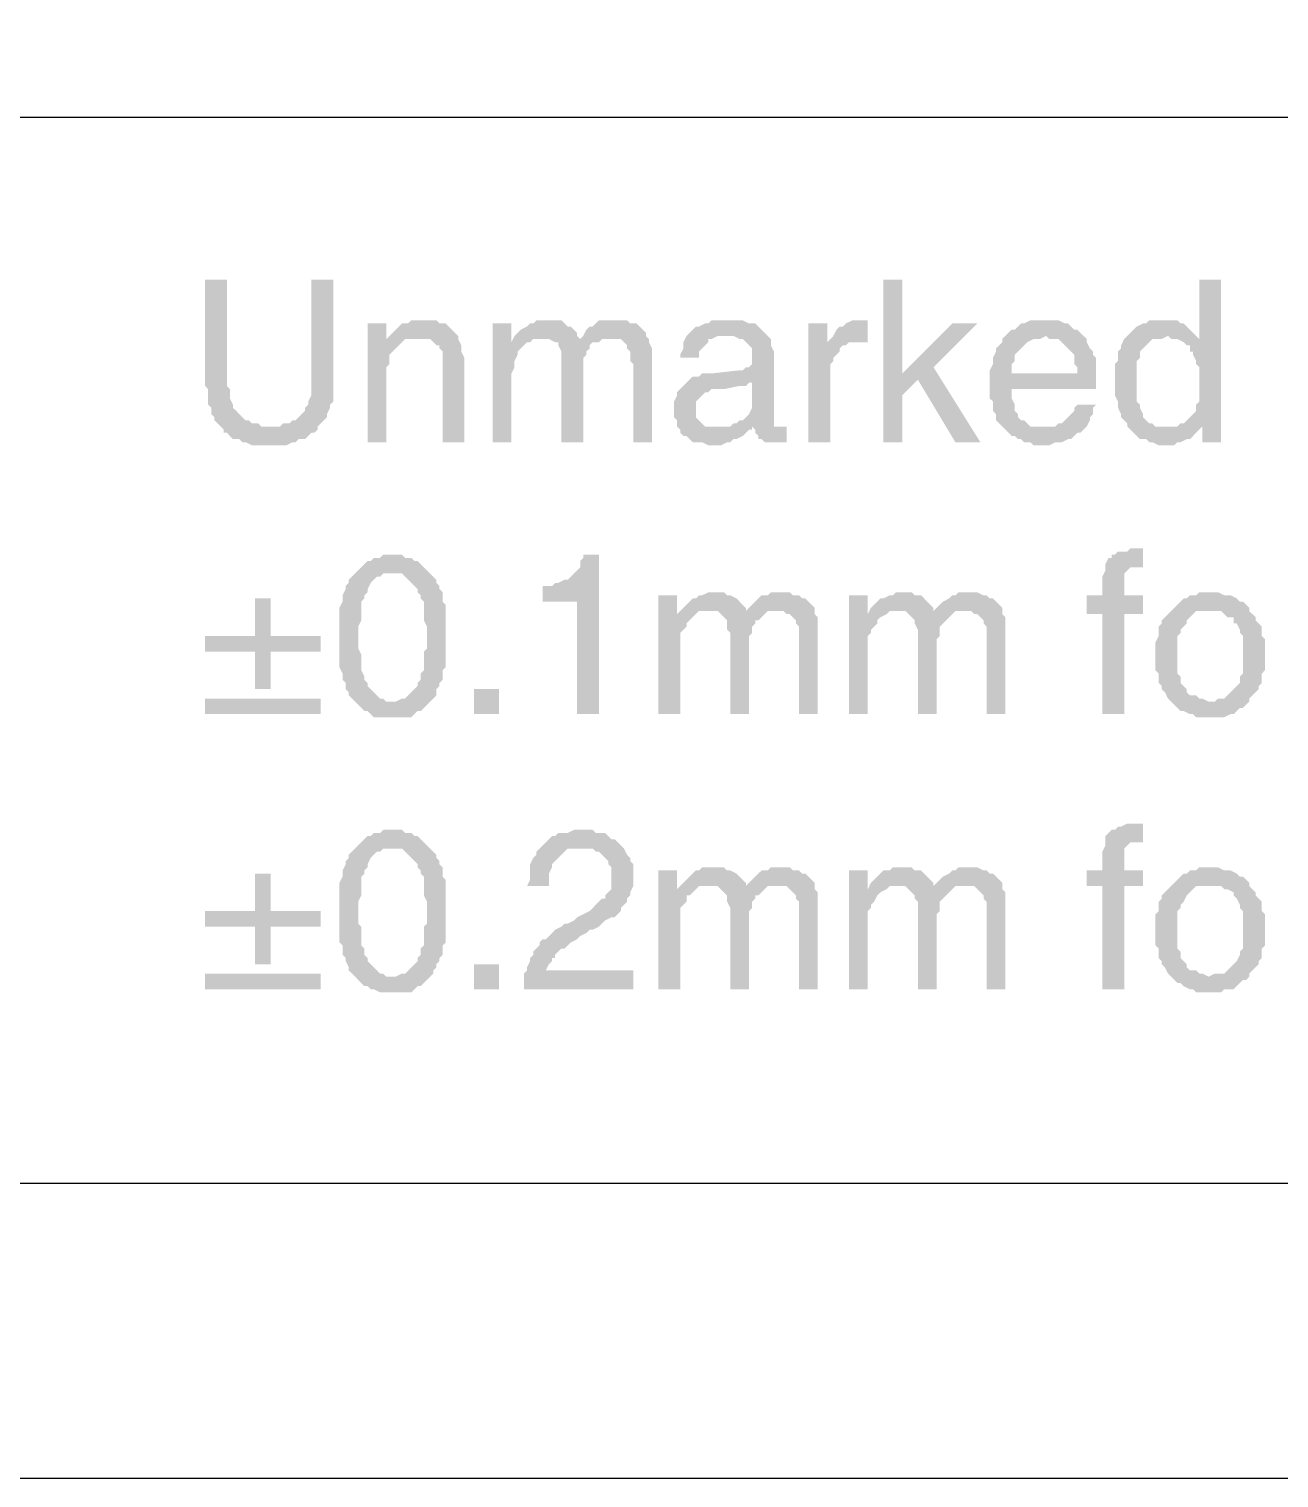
# Model space of a CAD drawing. Header units: millimetres. Extents: x 7018 to 13530, y 4187 to 5692.
# Drawn here: x 12015.79 to 12033.83, y 4951.87 to 4972.79 of the extents above; entities that cross this region are included whole.
import ezdxf

# ---------------------------------------------------------------- set-up
doc = ezdxf.new("R2010")
doc.units = ezdxf.units.MM

msp = doc.modelspace()

# ---------------------------------------------------------------- hatches: boundary and pattern name
at = {"transparency": 33554559}
for points in [[(12018.647, 4969.175), (12018.331, 4969.175), (12018.331, 4967.641), (12018.376, 4967.595), (12018.376, 4967.37), (12018.422, 4967.325), (12018.422, 4967.234), (12018.467, 4967.189), (12018.467, 4967.144), (12018.512, 4967.099), (12018.557, 4967.054), (12019.279, 4967.054), (12019.144, 4967.054), (12019.099, 4967.099), (12019.008, 4967.099), (12018.963, 4967.144), (12018.918, 4967.144), (12018.873, 4967.189), (12018.828, 4967.234), (12018.828, 4967.234), (12018.783, 4967.28), (12018.737, 4967.325), (12018.737, 4967.37), (12018.692, 4967.46), (12018.692, 4967.595), (12018.647, 4967.641), (12018.647, 4967.731)], [(12020.182, 4969.175), (12019.866, 4969.175), (12019.866, 4967.505), (12019.821, 4967.415), (12019.821, 4967.37), (12019.776, 4967.325), (12019.776, 4967.28), (12019.73, 4967.234), (12019.685, 4967.189), (12019.64, 4967.144), (12019.595, 4967.144), (12019.55, 4967.099), (12019.46, 4967.099), (12019.414, 4967.054), (12018.557, 4967.054), (12018.602, 4967.009), (12018.602, 4966.964), (12018.647, 4966.964), (12018.692, 4966.918), (12018.737, 4966.873), (12018.828, 4966.873), (12018.873, 4966.828), (12018.918, 4966.828), (12019.008, 4966.783), (12019.505, 4966.783), (12019.595, 4966.828), (12019.64, 4966.828), (12019.685, 4966.873), (12019.776, 4966.873), (12019.821, 4966.918), (12019.866, 4966.964), (12019.911, 4966.964), (12019.956, 4967.009), (12019.956, 4967.054), (12020.001, 4967.099), (12020.046, 4967.144), (12020.091, 4967.189), (12020.091, 4967.234), (12020.137, 4967.325), (12020.137, 4967.37), (12020.182, 4967.415), (12020.182, 4967.686)], [(12028.396, 4969.175), (12028.125, 4969.175), (12028.125, 4966.828), (12028.396, 4966.828), (12028.396, 4967.505), (12028.621, 4967.731), (12028.396, 4967.821)], [(12032.999, 4969.175), (12032.683, 4969.175), (12032.683, 4968.318), (12032.458, 4968.272), (12032.503, 4968.227), (12032.548, 4968.227), (12032.548, 4968.137), (12032.593, 4968.137), (12032.593, 4968.092), (12032.638, 4968.002), (12032.638, 4967.956), (12032.683, 4967.911), (12032.683, 4967.415), (12032.638, 4967.37), (12032.638, 4967.28), (12032.593, 4967.234), (12032.548, 4967.189), (12032.548, 4967.189), (12032.503, 4967.144), (12032.458, 4967.099), (12032.413, 4967.099), (12032.728, 4967.054), (12032.728, 4966.828), (12032.999, 4966.828)], [(12020.949, 4968.543), (12020.678, 4968.543), (12020.678, 4966.828), (12020.949, 4966.828), (12020.949, 4967.776), (12020.949, 4967.911), (12020.994, 4967.956), (12020.994, 4968.092), (12021.039, 4968.137), (12021.084, 4968.182), (12021.084, 4968.182), (12021.13, 4968.227), (12021.175, 4968.272), (12020.949, 4968.318)], [(12021.445, 4968.588), (12021.31, 4968.588), (12021.265, 4968.543), (12021.175, 4968.543), (12021.13, 4968.498), (12021.084, 4968.453), (12021.039, 4968.408), (12020.994, 4968.363), (12020.949, 4968.318), (12021.175, 4968.272), (12021.22, 4968.318), (12021.4, 4968.318), (12021.987, 4968.363), (12021.942, 4968.408), (12021.897, 4968.453), (12021.897, 4968.453), (12021.852, 4968.498), (12021.806, 4968.543), (12021.716, 4968.543), (12021.671, 4968.588), (12021.536, 4968.588)], [(12022.754, 4968.543), (12022.483, 4968.543), (12022.483, 4966.828), (12022.754, 4966.828), (12022.754, 4967.821), (12022.799, 4967.911), (12022.799, 4968.002), (12022.845, 4968.092), (12022.845, 4968.137), (12022.89, 4968.182), (12022.935, 4968.227), (12022.98, 4968.272), (12023.025, 4968.272), (12022.754, 4968.272)], [(12023.251, 4968.588), (12023.115, 4968.588), (12023.07, 4968.543), (12023.025, 4968.543), (12022.98, 4968.498), (12022.89, 4968.453), (12022.845, 4968.408), (12022.799, 4968.363), (12022.754, 4968.272), (12023.025, 4968.272), (12023.07, 4968.318), (12023.206, 4968.318), (12023.702, 4968.363), (12023.702, 4968.408), (12023.657, 4968.453), (12023.612, 4968.498), (12023.567, 4968.498), (12023.522, 4968.543), (12023.476, 4968.588), (12023.341, 4968.588)], [(12024.198, 4968.588), (12024.018, 4968.588), (12023.973, 4968.543), (12023.928, 4968.498), (12023.883, 4968.498), (12023.837, 4968.453), (12023.792, 4968.363), (12023.747, 4968.318), (12023.296, 4968.318), (12023.386, 4968.272), (12023.431, 4968.272), (12023.431, 4968.227), (12023.476, 4968.137), (12023.476, 4966.828), (12023.792, 4966.828), (12023.792, 4967.821), (12023.792, 4968.047), (12023.837, 4968.092), (12023.837, 4968.137), (12023.883, 4968.182), (12023.883, 4968.227), (12023.928, 4968.272), (12024.018, 4968.272), (12024.063, 4968.318), (12024.198, 4968.318), (12024.695, 4968.363), (12024.695, 4968.408), (12024.65, 4968.453), (12024.65, 4968.453), (12024.605, 4968.498), (12024.56, 4968.543), (12024.469, 4968.543), (12024.424, 4968.588), (12024.289, 4968.588)], [(12025.914, 4968.588), (12025.643, 4968.588), (12025.598, 4968.543), (12025.552, 4968.543), (12025.462, 4968.498), (12025.417, 4968.498), (12025.372, 4968.453), (12025.372, 4968.453), (12025.327, 4968.408), (12025.282, 4968.363), (12025.237, 4968.272), (12025.237, 4968.182), (12025.191, 4968.092), (12025.191, 4968.047), (12025.462, 4968.047), (12025.462, 4968.137), (12025.507, 4968.182), (12025.552, 4968.227), (12025.598, 4968.272), (12025.598, 4968.318), (12025.643, 4968.318), (12025.733, 4968.363), (12026.455, 4968.363), (12026.41, 4968.408), (12026.365, 4968.453), (12026.32, 4968.498), (12026.275, 4968.543), (12026.184, 4968.543), (12026.094, 4968.588), (12025.959, 4968.588)], [(12027.313, 4968.543), (12027.042, 4968.543), (12027.042, 4966.828), (12027.358, 4966.828), (12027.358, 4967.956), (12027.403, 4968.002), (12027.403, 4968.047), (12027.448, 4968.092), (12027.493, 4968.137), (12027.493, 4968.182), (12027.538, 4968.227), (12027.583, 4968.227), (12027.313, 4968.272)], [(12027.809, 4968.588), (12027.674, 4968.588), (12027.583, 4968.543), (12027.538, 4968.498), (12027.493, 4968.498), (12027.448, 4968.453), (12027.403, 4968.363), (12027.403, 4968.363), (12027.358, 4968.318), (12027.854, 4968.272), (12027.899, 4968.272), (12027.899, 4968.588), (12027.854, 4968.588)], [(12029.479, 4968.543), (12029.118, 4968.543), (12028.396, 4967.821), (12028.621, 4967.731), (12029.163, 4966.828), (12029.524, 4966.828), (12028.847, 4967.911)], [(12030.472, 4968.588), (12030.246, 4968.588), (12030.156, 4968.543), (12030.111, 4968.543), (12030.066, 4968.498), (12030.021, 4968.453), (12029.975, 4968.453), (12029.93, 4968.408), (12029.885, 4968.363), (12030.472, 4968.363), (12030.517, 4968.318), (12030.652, 4968.318), (12030.698, 4968.272), (12030.743, 4968.227), (12030.788, 4968.182), (12030.788, 4968.182), (12030.833, 4968.137), (12030.878, 4968.092), (12030.878, 4967.956), (12030.923, 4967.911), (12030.923, 4967.821), (12029.659, 4967.821), (12029.659, 4967.46), (12029.705, 4967.415), (12029.705, 4967.28), (12029.75, 4967.234), (12029.75, 4967.144), (12029.795, 4967.099), (12029.84, 4967.054), (12029.885, 4967.009), (12029.885, 4967.009), (12029.93, 4966.964), (12029.975, 4966.918), (12030.021, 4966.918), (12030.066, 4966.873), (12030.111, 4966.873), (12030.156, 4966.828), (12030.246, 4966.828), (12030.291, 4966.783), (12030.517, 4966.783), (12030.607, 4966.828), (12030.698, 4966.828), (12030.788, 4966.873), (12030.833, 4966.873), (12030.878, 4966.918), (12030.923, 4966.964), (12030.968, 4966.964), (12031.013, 4967.009), (12030.472, 4967.054), (12030.246, 4967.054), (12030.201, 4967.099), (12030.156, 4967.144), (12030.111, 4967.144), (12030.066, 4967.189), (12030.066, 4967.234), (12030.021, 4967.28), (12030.021, 4967.37), (12029.975, 4967.46), (12029.975, 4967.595), (12031.194, 4967.595), (12031.194, 4968.047), (12031.149, 4968.092), (12031.149, 4968.137), (12031.104, 4968.182), (12031.059, 4968.272), (12031.059, 4968.318), (12031.013, 4968.363), (12030.968, 4968.408), (12030.923, 4968.453), (12030.878, 4968.453), (12030.833, 4968.498), (12030.788, 4968.543), (12030.743, 4968.543), (12030.652, 4968.588), (12030.517, 4968.588)], [(12032.187, 4968.588), (12031.961, 4968.588), (12031.916, 4968.543), (12031.871, 4968.543), (12031.781, 4968.498), (12031.736, 4968.453), (12031.69, 4968.408), (12031.645, 4968.363), (12032.232, 4968.363), (12032.277, 4968.318), (12032.367, 4968.318), (12032.458, 4968.272), (12032.683, 4968.318), (12032.683, 4968.318), (12032.638, 4968.363), (12032.593, 4968.408), (12032.548, 4968.453), (12032.503, 4968.498), (12032.458, 4968.543), (12032.413, 4968.543), (12032.367, 4968.588), (12032.232, 4968.588)], [(12021.987, 4968.363), (12021.4, 4968.318), (12021.581, 4968.318), (12021.626, 4968.272), (12021.671, 4968.227), (12021.716, 4968.227), (12021.716, 4968.182), (12021.761, 4968.137), (12021.761, 4966.828), (12022.077, 4966.828), (12022.077, 4968.047), (12022.032, 4968.137), (12022.032, 4968.227), (12021.987, 4968.318)], [(12024.695, 4968.363), (12024.198, 4968.318), (12024.334, 4968.318), (12024.379, 4968.272), (12024.424, 4968.227), (12024.424, 4968.182), (12024.469, 4968.137), (12024.469, 4968.002), (12024.514, 4967.956), (12024.514, 4966.828), (12024.785, 4966.828), (12024.785, 4968.047), (12024.785, 4968.182), (12024.74, 4968.272), (12024.74, 4968.318)], [(12026.455, 4968.363), (12025.868, 4968.363), (12025.959, 4968.363), (12026.049, 4968.318), (12026.094, 4968.318), (12026.139, 4968.272), (12026.184, 4968.227), (12026.229, 4968.182), (12026.229, 4967.956), (12026.184, 4967.911), (12026.139, 4967.911), (12026.094, 4967.866), (12026.049, 4967.866), (12025.643, 4967.821), (12025.507, 4967.821), (12025.462, 4967.776), (12025.372, 4967.776), (12025.327, 4967.731), (12026.229, 4967.686), (12026.229, 4967.415), (12026.229, 4967.325), (12026.184, 4967.234), (12026.139, 4967.189), (12026.094, 4967.144), (12026.049, 4967.144), (12026.004, 4967.099), (12025.959, 4967.099), (12025.914, 4967.054), (12025.688, 4967.054), (12025.191, 4967.009), (12025.191, 4966.964), (12025.237, 4966.918), (12025.282, 4966.918), (12025.327, 4966.873), (12025.372, 4966.828), (12025.507, 4966.828), (12025.598, 4966.783), (12025.778, 4966.783), (12025.868, 4966.828), (12025.914, 4966.828), (12025.959, 4966.873), (12026.004, 4966.873), (12026.094, 4966.918), (12026.139, 4966.964), (12026.184, 4967.009), (12026.229, 4967.009), (12026.229, 4967.054), (12026.545, 4967.054), (12026.545, 4968.137), (12026.5, 4968.227), (12026.5, 4968.318)], [(12027.358, 4968.318), (12027.313, 4968.272), (12027.583, 4968.227), (12027.629, 4968.272), (12027.854, 4968.272)], [(12029.885, 4968.363), (12029.84, 4968.318), (12029.84, 4968.272), (12029.795, 4968.227), (12029.75, 4968.182), (12029.75, 4968.137), (12029.705, 4968.047), (12029.705, 4967.956), (12029.659, 4967.866), (12029.659, 4967.821), (12029.975, 4967.821), (12029.975, 4967.956), (12030.021, 4968.002), (12030.021, 4968.092), (12030.066, 4968.137), (12030.111, 4968.182), (12030.111, 4968.182), (12030.156, 4968.227), (12030.201, 4968.272), (12030.291, 4968.318), (12030.382, 4968.318), (12030.472, 4968.363)], [(12031.645, 4968.363), (12031.6, 4968.318), (12031.555, 4968.227), (12031.555, 4968.182), (12031.51, 4968.137), (12031.51, 4968.002), (12031.465, 4967.956), (12031.465, 4967.505), (12031.51, 4967.415), (12031.51, 4967.325), (12031.555, 4967.234), (12031.555, 4967.189), (12031.6, 4967.144), (12031.645, 4967.099), (12031.645, 4967.054), (12031.69, 4967.009), (12031.736, 4966.964), (12031.781, 4966.918), (12031.826, 4966.873), (12031.916, 4966.873), (12031.961, 4966.828), (12032.006, 4966.828), (12032.097, 4966.783), (12032.322, 4966.783), (12032.367, 4966.828), (12032.413, 4966.828), (12032.503, 4966.873), (12032.548, 4966.873), (12032.593, 4966.918), (12032.638, 4966.964), (12032.683, 4967.009), (12032.232, 4967.054), (12032.051, 4967.054), (12032.006, 4967.099), (12031.961, 4967.099), (12031.916, 4967.144), (12031.871, 4967.189), (12031.871, 4967.234), (12031.826, 4967.325), (12031.826, 4967.37), (12031.781, 4967.415), (12031.781, 4968.002), (12031.826, 4968.047), (12031.826, 4968.137), (12031.871, 4968.182), (12031.871, 4968.182), (12031.916, 4968.227), (12031.961, 4968.272), (12032.006, 4968.318), (12032.142, 4968.318), (12032.232, 4968.363)], [(12025.327, 4967.731), (12025.282, 4967.686), (12025.237, 4967.641), (12025.237, 4967.641), (12025.191, 4967.595), (12025.146, 4967.55), (12025.146, 4967.505), (12025.101, 4967.415), (12025.101, 4967.28), (12025.101, 4967.189), (12025.146, 4967.144), (12025.146, 4967.054), (12025.191, 4967.009), (12025.688, 4967.054), (12025.552, 4967.054), (12025.507, 4967.099), (12025.462, 4967.144), (12025.417, 4967.189), (12025.417, 4967.415), (12025.462, 4967.46), (12025.507, 4967.505), (12025.552, 4967.55), (12025.598, 4967.55), (12025.643, 4967.595), (12025.823, 4967.595), (12026.049, 4967.641), (12026.139, 4967.641), (12026.184, 4967.686), (12026.229, 4967.686)], [(12031.194, 4967.37), (12030.923, 4967.37), (12030.878, 4967.325), (12030.878, 4967.28), (12030.833, 4967.234), (12030.788, 4967.189), (12030.743, 4967.144), (12030.698, 4967.099), (12030.652, 4967.099), (12030.607, 4967.054), (12030.472, 4967.054), (12031.013, 4967.009), (12031.059, 4967.054), (12031.104, 4967.144), (12031.104, 4967.189), (12031.149, 4967.234), (12031.149, 4967.325)], [(12026.545, 4967.054), (12026.229, 4967.054), (12026.275, 4967.009), (12026.636, 4967.054), (12026.636, 4967.054)], [(12026.726, 4967.054), (12026.636, 4967.054), (12026.275, 4967.009), (12026.275, 4966.964), (12026.32, 4966.918), (12026.32, 4966.873), (12026.365, 4966.873), (12026.41, 4966.828), (12026.726, 4966.828)], [(12032.413, 4967.099), (12032.367, 4967.054), (12032.232, 4967.054), (12032.683, 4967.009), (12032.728, 4967.054)], [(12021.039, 4965.203), (12020.904, 4965.203), (12020.859, 4965.158), (12020.768, 4965.158), (12020.723, 4965.113), (12020.678, 4965.113), (12020.633, 4965.068), (12020.588, 4965.023), (12020.543, 4964.978), (12020.498, 4964.933), (12021.175, 4964.933), (12021.22, 4964.888), (12021.265, 4964.842), (12021.31, 4964.797), (12021.355, 4964.752), (12021.4, 4964.707), (12021.4, 4964.662), (12021.445, 4964.617), (12021.445, 4964.572), (12021.491, 4964.526), (12021.491, 4964.256), (12021.536, 4964.165), (12021.536, 4963.849), (12021.491, 4963.804), (12021.491, 4963.534), (12021.445, 4963.488), (12021.445, 4963.398), (12021.4, 4963.353), (12021.4, 4963.308), (12021.4, 4963.308), (12021.355, 4963.263), (12021.31, 4963.218), (12021.265, 4963.172), (12021.22, 4963.127), (12021.175, 4963.127), (12021.084, 4963.082), (12020.498, 4963.082), (12020.543, 4963.037), (12020.588, 4962.992), (12020.633, 4962.947), (12020.678, 4962.947), (12020.723, 4962.902), (12020.768, 4962.857), (12021.31, 4962.857), (12021.355, 4962.902), (12021.4, 4962.947), (12021.445, 4962.947), (12021.491, 4962.992), (12021.536, 4963.037), (12021.581, 4963.082), (12021.626, 4963.127), (12021.626, 4963.127), (12021.671, 4963.172), (12021.671, 4963.263), (12021.716, 4963.308), (12021.716, 4963.353), (12021.761, 4963.398), (12021.761, 4963.534), (12021.806, 4963.579), (12021.806, 4964.03), (12021.806, 4964.481), (12021.761, 4964.526), (12021.761, 4964.662), (12021.716, 4964.707), (12021.716, 4964.752), (12021.671, 4964.797), (12021.671, 4964.842), (12021.626, 4964.888), (12021.626, 4964.888), (12021.581, 4964.933), (12021.536, 4964.978), (12021.491, 4965.023), (12021.445, 4965.068), (12021.4, 4965.113), (12021.355, 4965.113), (12021.31, 4965.158), (12021.22, 4965.158), (12021.175, 4965.203), (12021.084, 4965.203)], [(12024.018, 4965.203), (12023.792, 4965.203), (12023.792, 4965.158), (12023.747, 4965.113), (12023.747, 4965.023), (12023.702, 4964.978), (12023.657, 4964.933), (12023.612, 4964.888), (12023.567, 4964.842), (12023.522, 4964.842), (12023.431, 4964.797), (12023.386, 4964.797), (12023.341, 4964.752), (12023.206, 4964.752), (12023.206, 4964.526), (12023.702, 4964.526), (12023.702, 4962.902), (12024.018, 4962.902)], [(12031.736, 4965.294), (12031.69, 4965.294), (12031.645, 4965.249), (12031.51, 4965.249), (12031.465, 4965.203), (12031.42, 4965.203), (12031.42, 4965.158), (12031.375, 4965.158), (12031.329, 4965.068), (12031.329, 4965.023), (12031.871, 4965.023), (12031.871, 4965.294)], [(12020.498, 4964.933), (12020.453, 4964.888), (12020.453, 4964.888), (12020.407, 4964.842), (12020.407, 4964.797), (12020.362, 4964.752), (12020.362, 4964.707), (12020.317, 4964.617), (12020.317, 4964.526), (12020.272, 4964.436), (12020.272, 4963.579), (12020.317, 4963.488), (12020.317, 4963.398), (12020.362, 4963.353), (12020.362, 4963.263), (12020.407, 4963.218), (12020.407, 4963.172), (12020.453, 4963.127), (12020.498, 4963.082), (12021.039, 4963.082), (12020.949, 4963.082), (12020.904, 4963.127), (12020.859, 4963.127), (12020.814, 4963.172), (12020.768, 4963.218), (12020.723, 4963.263), (12020.678, 4963.308), (12020.678, 4963.353), (12020.633, 4963.398), (12020.633, 4963.443), (12020.588, 4963.534), (12020.588, 4963.759), (12020.543, 4963.849), (12020.543, 4964.165), (12020.588, 4964.256), (12020.588, 4964.526), (12020.633, 4964.572), (12020.633, 4964.617), (12020.678, 4964.662), (12020.678, 4964.707), (12020.678, 4964.707), (12020.723, 4964.797), (12020.768, 4964.842), (12020.814, 4964.888), (12020.859, 4964.888), (12020.904, 4964.933), (12021.039, 4964.933)], [(12031.329, 4965.023), (12031.329, 4964.978), (12031.284, 4964.888), (12031.284, 4964.617), (12031.059, 4964.617), (12031.059, 4964.346), (12031.284, 4964.346), (12031.284, 4962.902), (12031.6, 4962.902), (12031.6, 4964.346), (12031.871, 4964.346), (12031.871, 4964.617), (12031.6, 4964.617), (12031.6, 4964.933), (12031.645, 4964.978), (12031.645, 4964.978), (12031.69, 4965.023), (12031.781, 4965.023)], [(12019.279, 4964.572), (12019.053, 4964.572), (12019.053, 4964.03), (12018.331, 4964.03), (12018.331, 4963.804), (12019.053, 4963.804), (12019.053, 4963.263), (12019.279, 4963.263), (12019.279, 4963.804), (12020.001, 4963.804), (12020.001, 4964.03), (12019.279, 4964.03)], [(12025.146, 4964.617), (12024.875, 4964.617), (12024.875, 4962.902), (12025.191, 4962.902), (12025.191, 4964.075), (12025.237, 4964.12), (12025.282, 4964.165), (12025.282, 4964.211), (12025.327, 4964.256), (12025.372, 4964.301), (12025.417, 4964.346), (12025.146, 4964.346)], [(12025.688, 4964.662), (12025.598, 4964.662), (12025.507, 4964.617), (12025.462, 4964.617), (12025.417, 4964.572), (12025.372, 4964.572), (12025.327, 4964.526), (12025.282, 4964.481), (12025.237, 4964.436), (12025.146, 4964.346), (12025.417, 4964.346), (12025.462, 4964.391), (12025.598, 4964.391), (12026.139, 4964.436), (12026.094, 4964.481), (12026.049, 4964.526), (12026.049, 4964.526), (12026.004, 4964.572), (12025.914, 4964.617), (12025.868, 4964.617), (12025.823, 4964.662), (12025.733, 4964.662)], [(12026.636, 4964.662), (12026.5, 4964.662), (12026.455, 4964.617), (12026.365, 4964.617), (12026.32, 4964.572), (12026.275, 4964.526), (12026.229, 4964.481), (12026.184, 4964.436), (12026.139, 4964.391), (12025.733, 4964.391), (12025.778, 4964.346), (12025.823, 4964.301), (12025.823, 4964.301), (12025.868, 4964.256), (12025.868, 4964.12), (12025.914, 4964.075), (12025.914, 4962.902), (12026.184, 4962.902), (12026.184, 4964.03), (12026.229, 4964.075), (12026.229, 4964.165), (12026.275, 4964.211), (12026.275, 4964.256), (12026.32, 4964.256), (12026.365, 4964.301), (12026.41, 4964.346), (12026.455, 4964.391), (12026.59, 4964.391), (12027.132, 4964.436), (12027.087, 4964.481), (12027.042, 4964.526), (12027.042, 4964.526), (12026.997, 4964.572), (12026.952, 4964.572), (12026.906, 4964.617), (12026.816, 4964.617), (12026.771, 4964.662), (12026.681, 4964.662)], [(12027.899, 4964.617), (12027.629, 4964.617), (12027.629, 4962.902), (12027.899, 4962.902), (12027.899, 4964.03), (12027.944, 4964.075), (12027.944, 4964.12), (12027.99, 4964.165), (12028.035, 4964.211), (12028.035, 4964.256), (12028.08, 4964.301), (12028.17, 4964.346), (12027.899, 4964.346)], [(12028.396, 4964.662), (12028.306, 4964.662), (12028.26, 4964.617), (12028.215, 4964.617), (12028.125, 4964.572), (12028.08, 4964.572), (12028.035, 4964.526), (12027.99, 4964.481), (12027.944, 4964.436), (12027.899, 4964.346), (12028.17, 4964.346), (12028.215, 4964.391), (12028.351, 4964.391), (12028.847, 4964.436), (12028.802, 4964.481), (12028.757, 4964.526), (12028.757, 4964.526), (12028.712, 4964.572), (12028.667, 4964.617), (12028.576, 4964.617), (12028.531, 4964.662), (12028.486, 4964.662)], [(12029.344, 4964.662), (12029.208, 4964.662), (12029.163, 4964.617), (12029.118, 4964.617), (12029.073, 4964.572), (12028.983, 4964.526), (12028.937, 4964.481), (12028.892, 4964.436), (12028.847, 4964.391), (12028.441, 4964.391), (12028.486, 4964.346), (12028.531, 4964.301), (12028.531, 4964.301), (12028.576, 4964.256), (12028.576, 4964.211), (12028.621, 4964.12), (12028.621, 4962.902), (12028.892, 4962.902), (12028.892, 4963.985), (12028.937, 4964.03), (12028.937, 4964.165), (12028.983, 4964.211), (12029.028, 4964.256), (12029.028, 4964.256), (12029.073, 4964.301), (12029.118, 4964.346), (12029.163, 4964.391), (12029.298, 4964.391), (12029.84, 4964.436), (12029.795, 4964.481), (12029.75, 4964.526), (12029.75, 4964.526), (12029.705, 4964.572), (12029.659, 4964.572), (12029.614, 4964.617), (12029.569, 4964.617), (12029.479, 4964.662), (12029.434, 4964.662)], [(12032.819, 4964.662), (12032.683, 4964.662), (12032.638, 4964.617), (12032.548, 4964.617), (12032.503, 4964.572), (12032.458, 4964.572), (12032.413, 4964.526), (12032.367, 4964.481), (12032.322, 4964.436), (12032.277, 4964.391), (12032.277, 4964.391), (12032.232, 4964.346), (12032.187, 4964.301), (12032.142, 4964.256), (12032.142, 4964.211), (12032.097, 4964.165), (12032.097, 4964.03), (12032.051, 4963.94), (12032.051, 4963.759), (12032.051, 4963.534), (12032.097, 4963.488), (12032.097, 4963.353), (12032.142, 4963.308), (12032.142, 4963.263), (12032.187, 4963.218), (12032.232, 4963.127), (12032.277, 4963.082), (12032.819, 4963.082), (12032.728, 4963.127), (12032.683, 4963.127), (12032.638, 4963.172), (12032.548, 4963.172), (12032.503, 4963.218), (12032.503, 4963.263), (12032.458, 4963.308), (12032.413, 4963.353), (12032.413, 4963.443), (12032.367, 4963.488), (12032.367, 4964.03), (12032.413, 4964.075), (12032.413, 4964.12), (12032.458, 4964.165), (12032.503, 4964.211), (12032.503, 4964.256), (12032.548, 4964.301), (12032.593, 4964.346), (12032.638, 4964.391), (12032.819, 4964.391), (12033.405, 4964.436), (12033.36, 4964.481), (12033.315, 4964.526), (12033.27, 4964.526), (12033.225, 4964.572), (12033.135, 4964.617), (12033.044, 4964.617), (12032.954, 4964.662), (12032.909, 4964.662)], [(12027.132, 4964.436), (12026.59, 4964.391), (12026.681, 4964.391), (12026.726, 4964.346), (12026.771, 4964.346), (12026.816, 4964.301), (12026.861, 4964.256), (12026.861, 4964.211), (12026.906, 4964.165), (12026.906, 4962.902), (12027.177, 4962.902), (12027.177, 4964.301), (12027.132, 4964.346)], [(12029.84, 4964.436), (12029.298, 4964.391), (12029.389, 4964.391), (12029.434, 4964.346), (12029.479, 4964.346), (12029.524, 4964.301), (12029.569, 4964.256), (12029.569, 4964.211), (12029.614, 4964.165), (12029.614, 4962.902), (12029.885, 4962.902), (12029.885, 4964.301), (12029.84, 4964.346)], [(12033.405, 4964.436), (12032.819, 4964.391), (12032.999, 4964.391), (12033.044, 4964.346), (12033.09, 4964.301), (12033.18, 4964.301), (12033.18, 4964.211), (12033.225, 4964.211), (12033.27, 4964.12), (12033.27, 4964.075), (12033.315, 4964.03), (12033.315, 4963.488), (12033.27, 4963.443), (12033.27, 4963.353), (12033.225, 4963.308), (12033.18, 4963.263), (12033.18, 4963.263), (12033.135, 4963.218), (12033.09, 4963.172), (12033.044, 4963.127), (12032.954, 4963.127), (12032.909, 4963.082), (12032.277, 4963.082), (12032.322, 4963.037), (12032.367, 4962.992), (12032.413, 4962.947), (12032.458, 4962.947), (12032.548, 4962.902), (12032.593, 4962.902), (12032.638, 4962.857), (12033.044, 4962.857), (12033.135, 4962.902), (12033.18, 4962.902), (12033.225, 4962.947), (12033.27, 4962.992), (12033.315, 4962.992), (12033.36, 4963.037), (12033.405, 4963.082), (12033.405, 4963.127), (12033.451, 4963.172), (12033.496, 4963.218), (12033.541, 4963.263), (12033.541, 4963.308), (12033.586, 4963.353), (12033.586, 4963.488), (12033.631, 4963.534), (12033.631, 4963.759), (12033.631, 4963.985), (12033.586, 4964.03), (12033.586, 4964.165), (12033.541, 4964.211), (12033.496, 4964.256), (12033.496, 4964.301), (12033.451, 4964.346), (12033.405, 4964.391)], [(12022.574, 4962.902), (12022.574, 4963.263), (12022.213, 4963.263), (12022.213, 4962.902)], [(12020.001, 4962.902), (12020.001, 4963.127), (12018.331, 4963.127), (12018.331, 4962.902)], [(12021.039, 4961.232), (12020.904, 4961.232), (12020.859, 4961.187), (12020.768, 4961.187), (12020.723, 4961.142), (12020.678, 4961.142), (12020.633, 4961.096), (12020.588, 4961.051), (12020.543, 4961.006), (12020.498, 4960.961), (12021.175, 4960.961), (12021.22, 4960.916), (12021.265, 4960.871), (12021.31, 4960.826), (12021.355, 4960.78), (12021.4, 4960.735), (12021.4, 4960.69), (12021.445, 4960.645), (12021.445, 4960.6), (12021.491, 4960.555), (12021.491, 4960.284), (12021.536, 4960.194), (12021.536, 4959.878), (12021.491, 4959.833), (12021.491, 4959.562), (12021.445, 4959.517), (12021.445, 4959.427), (12021.4, 4959.381), (12021.4, 4959.336), (12021.4, 4959.336), (12021.355, 4959.291), (12021.31, 4959.246), (12021.265, 4959.201), (12021.22, 4959.156), (12021.175, 4959.156), (12021.084, 4959.111), (12020.498, 4959.111), (12020.543, 4959.065), (12020.588, 4959.02), (12020.633, 4958.975), (12020.678, 4958.975), (12020.723, 4958.93), (12020.768, 4958.93), (12020.859, 4958.885), (12021.31, 4958.885), (12021.355, 4958.93), (12021.4, 4958.975), (12021.445, 4958.975), (12021.491, 4959.02), (12021.536, 4959.065), (12021.581, 4959.111), (12021.626, 4959.156), (12021.626, 4959.201), (12021.671, 4959.246), (12021.671, 4959.291), (12021.716, 4959.336), (12021.716, 4959.381), (12021.761, 4959.427), (12021.761, 4959.562), (12021.806, 4959.607), (12021.806, 4960.058), (12021.806, 4960.51), (12021.761, 4960.555), (12021.761, 4960.69), (12021.716, 4960.735), (12021.716, 4960.78), (12021.671, 4960.826), (12021.671, 4960.871), (12021.626, 4960.916), (12021.626, 4960.916), (12021.581, 4960.961), (12021.536, 4961.006), (12021.491, 4961.051), (12021.445, 4961.096), (12021.4, 4961.142), (12021.355, 4961.142), (12021.31, 4961.187), (12021.22, 4961.187), (12021.175, 4961.232), (12021.084, 4961.232)], [(12023.792, 4961.232), (12023.657, 4961.232), (12023.567, 4961.187), (12023.431, 4961.187), (12023.386, 4961.142), (12023.341, 4961.142), (12023.296, 4961.096), (12023.251, 4961.051), (12023.206, 4961.006), (12023.206, 4961.006), (12023.16, 4960.961), (12023.115, 4960.916), (12023.115, 4960.871), (12023.07, 4960.826), (12023.025, 4960.735), (12023.025, 4960.51), (12022.98, 4960.419), (12023.296, 4960.419), (12023.296, 4960.6), (12023.341, 4960.69), (12023.341, 4960.735), (12023.386, 4960.78), (12023.431, 4960.826), (12023.476, 4960.871), (12023.522, 4960.916), (12023.567, 4960.961), (12023.747, 4960.961), (12024.334, 4961.006), (12024.289, 4961.051), (12024.244, 4961.096), (12024.198, 4961.096), (12024.153, 4961.142), (12024.108, 4961.187), (12023.973, 4961.187), (12023.928, 4961.232), (12023.837, 4961.232)], [(12031.736, 4961.322), (12031.645, 4961.322), (12031.555, 4961.277), (12031.51, 4961.277), (12031.465, 4961.232), (12031.42, 4961.232), (12031.375, 4961.187), (12031.329, 4961.142), (12031.329, 4961.051), (12031.871, 4961.051), (12031.871, 4961.322)], [(12020.498, 4960.961), (12020.453, 4960.916), (12020.453, 4960.916), (12020.407, 4960.871), (12020.407, 4960.826), (12020.362, 4960.78), (12020.362, 4960.735), (12020.317, 4960.645), (12020.317, 4960.555), (12020.272, 4960.465), (12020.272, 4959.607), (12020.317, 4959.562), (12020.317, 4959.427), (12020.362, 4959.381), (12020.362, 4959.336), (12020.407, 4959.246), (12020.407, 4959.201), (12020.453, 4959.156), (12020.498, 4959.111), (12021.039, 4959.111), (12020.949, 4959.111), (12020.904, 4959.156), (12020.859, 4959.156), (12020.814, 4959.201), (12020.768, 4959.246), (12020.723, 4959.291), (12020.678, 4959.336), (12020.678, 4959.381), (12020.633, 4959.427), (12020.633, 4959.517), (12020.588, 4959.562), (12020.588, 4959.833), (12020.543, 4959.878), (12020.543, 4960.194), (12020.588, 4960.284), (12020.588, 4960.555), (12020.633, 4960.6), (12020.633, 4960.645), (12020.678, 4960.69), (12020.678, 4960.735), (12020.678, 4960.735), (12020.723, 4960.826), (12020.768, 4960.871), (12020.814, 4960.916), (12020.859, 4960.916), (12020.904, 4960.961), (12021.039, 4960.961)], [(12024.334, 4961.006), (12023.747, 4960.961), (12023.928, 4960.961), (12023.973, 4960.916), (12024.018, 4960.916), (12024.063, 4960.871), (12024.108, 4960.826), (12024.153, 4960.78), (12024.153, 4960.735), (12024.198, 4960.69), (12024.198, 4960.374), (12024.153, 4960.329), (12024.108, 4960.284), (12024.108, 4960.239), (12024.063, 4960.239), (12024.018, 4960.194), (12023.973, 4960.149), (12023.928, 4960.103), (12023.883, 4960.058), (12023.792, 4960.013), (12023.792, 4960.013), (12023.702, 4959.968), (12023.657, 4959.923), (12023.567, 4959.878), (12023.522, 4959.878), (12023.476, 4959.833), (12023.386, 4959.788), (12023.341, 4959.742), (12023.296, 4959.697), (12023.251, 4959.652), (12023.206, 4959.652), (12023.16, 4959.607), (12023.16, 4959.562), (12023.115, 4959.517), (12023.07, 4959.472), (12023.07, 4959.427), (12023.025, 4959.381), (12023.025, 4959.336), (12022.98, 4959.246), (12022.98, 4959.201), (12022.935, 4959.156), (12022.935, 4958.93), (12024.514, 4958.93), (12024.514, 4959.201), (12023.251, 4959.201), (12023.296, 4959.291), (12023.341, 4959.336), (12023.341, 4959.381), (12023.386, 4959.381), (12023.386, 4959.427), (12023.431, 4959.472), (12023.476, 4959.517), (12023.522, 4959.517), (12023.567, 4959.562), (12023.612, 4959.607), (12023.702, 4959.652), (12023.747, 4959.697), (12023.837, 4959.742), (12023.883, 4959.788), (12023.928, 4959.788), (12024.018, 4959.833), (12024.063, 4959.878), (12024.108, 4959.923), (12024.198, 4959.968), (12024.244, 4959.968), (12024.289, 4960.013), (12024.334, 4960.058), (12024.334, 4960.103), (12024.379, 4960.149), (12024.424, 4960.194), (12024.424, 4960.239), (12024.469, 4960.284), (12024.469, 4960.329), (12024.514, 4960.419), (12024.514, 4960.735), (12024.469, 4960.78), (12024.469, 4960.826), (12024.424, 4960.871), (12024.379, 4960.961)], [(12031.329, 4961.051), (12031.329, 4961.006), (12031.284, 4960.916), (12031.284, 4960.645), (12031.059, 4960.645), (12031.059, 4960.419), (12031.284, 4960.419), (12031.284, 4958.93), (12031.6, 4958.93), (12031.6, 4960.419), (12031.871, 4960.419), (12031.871, 4960.645), (12031.6, 4960.645), (12031.6, 4960.961), (12031.645, 4961.006), (12031.645, 4961.006), (12031.69, 4961.051), (12031.781, 4961.051)], [(12019.279, 4960.6), (12019.053, 4960.6), (12019.053, 4960.058), (12018.331, 4960.058), (12018.331, 4959.833), (12019.053, 4959.833), (12019.053, 4959.291), (12019.279, 4959.291), (12019.279, 4959.833), (12020.001, 4959.833), (12020.001, 4960.058), (12019.279, 4960.058)], [(12025.146, 4960.645), (12024.875, 4960.645), (12024.875, 4958.93), (12025.191, 4958.93), (12025.191, 4960.103), (12025.237, 4960.149), (12025.282, 4960.194), (12025.282, 4960.284), (12025.327, 4960.284), (12025.372, 4960.329), (12025.417, 4960.374), (12025.146, 4960.374)], [(12025.688, 4960.69), (12025.507, 4960.69), (12025.462, 4960.645), (12025.417, 4960.645), (12025.372, 4960.6), (12025.327, 4960.555), (12025.282, 4960.51), (12025.237, 4960.465), (12025.146, 4960.374), (12025.417, 4960.374), (12025.462, 4960.419), (12025.598, 4960.419), (12026.139, 4960.465), (12026.094, 4960.51), (12026.049, 4960.555), (12026.049, 4960.555), (12026.004, 4960.6), (12025.914, 4960.645), (12025.868, 4960.645), (12025.823, 4960.69), (12025.733, 4960.69)], [(12026.636, 4960.69), (12026.5, 4960.69), (12026.455, 4960.645), (12026.365, 4960.645), (12026.32, 4960.6), (12026.275, 4960.555), (12026.229, 4960.51), (12026.184, 4960.465), (12026.139, 4960.419), (12025.733, 4960.419), (12025.778, 4960.374), (12025.823, 4960.329), (12025.823, 4960.329), (12025.868, 4960.284), (12025.868, 4960.194), (12025.914, 4960.103), (12025.914, 4958.93), (12026.184, 4958.93), (12026.184, 4960.058), (12026.229, 4960.103), (12026.229, 4960.194), (12026.275, 4960.239), (12026.275, 4960.284), (12026.32, 4960.284), (12026.365, 4960.329), (12026.41, 4960.374), (12026.455, 4960.419), (12026.59, 4960.419), (12027.132, 4960.465), (12027.087, 4960.51), (12027.042, 4960.555), (12027.042, 4960.555), (12026.997, 4960.6), (12026.952, 4960.6), (12026.906, 4960.645), (12026.816, 4960.645), (12026.771, 4960.69), (12026.681, 4960.69)], [(12027.899, 4960.645), (12027.629, 4960.645), (12027.629, 4958.93), (12027.899, 4958.93), (12027.899, 4960.058), (12027.944, 4960.103), (12027.944, 4960.149), (12027.99, 4960.194), (12028.035, 4960.284), (12028.035, 4960.284), (12028.08, 4960.329), (12028.17, 4960.374), (12027.899, 4960.374)], [(12028.396, 4960.69), (12028.26, 4960.69), (12028.215, 4960.645), (12028.125, 4960.645), (12028.08, 4960.6), (12028.035, 4960.555), (12027.99, 4960.51), (12027.944, 4960.465), (12027.899, 4960.374), (12028.17, 4960.374), (12028.215, 4960.419), (12028.351, 4960.419), (12028.847, 4960.465), (12028.802, 4960.51), (12028.757, 4960.555), (12028.757, 4960.555), (12028.712, 4960.6), (12028.667, 4960.645), (12028.576, 4960.645), (12028.531, 4960.69), (12028.486, 4960.69)], [(12029.344, 4960.69), (12029.208, 4960.69), (12029.163, 4960.645), (12029.118, 4960.645), (12029.073, 4960.6), (12028.983, 4960.555), (12028.937, 4960.51), (12028.892, 4960.465), (12028.847, 4960.419), (12028.441, 4960.419), (12028.486, 4960.374), (12028.531, 4960.329), (12028.531, 4960.329), (12028.576, 4960.284), (12028.576, 4960.239), (12028.621, 4960.194), (12028.621, 4958.93), (12028.892, 4958.93), (12028.892, 4960.013), (12028.937, 4960.058), (12028.937, 4960.194), (12028.983, 4960.239), (12029.028, 4960.284), (12029.028, 4960.284), (12029.073, 4960.329), (12029.118, 4960.374), (12029.163, 4960.419), (12029.298, 4960.419), (12029.84, 4960.465), (12029.795, 4960.51), (12029.75, 4960.555), (12029.75, 4960.555), (12029.705, 4960.6), (12029.659, 4960.6), (12029.614, 4960.645), (12029.569, 4960.645), (12029.479, 4960.69), (12029.434, 4960.69)], [(12032.819, 4960.69), (12032.683, 4960.69), (12032.638, 4960.645), (12032.548, 4960.645), (12032.503, 4960.6), (12032.458, 4960.6), (12032.413, 4960.555), (12032.367, 4960.51), (12032.322, 4960.465), (12032.277, 4960.419), (12032.277, 4960.419), (12032.232, 4960.374), (12032.187, 4960.329), (12032.142, 4960.284), (12032.142, 4960.239), (12032.097, 4960.194), (12032.097, 4960.058), (12032.051, 4960.013), (12032.051, 4959.788), (12032.051, 4959.562), (12032.097, 4959.517), (12032.097, 4959.381), (12032.142, 4959.336), (12032.142, 4959.291), (12032.187, 4959.246), (12032.232, 4959.156), (12032.277, 4959.111), (12032.819, 4959.111), (12032.728, 4959.156), (12032.683, 4959.156), (12032.638, 4959.201), (12032.548, 4959.201), (12032.503, 4959.246), (12032.503, 4959.291), (12032.458, 4959.336), (12032.413, 4959.381), (12032.413, 4959.472), (12032.367, 4959.517), (12032.367, 4960.058), (12032.413, 4960.103), (12032.413, 4960.149), (12032.458, 4960.194), (12032.503, 4960.284), (12032.503, 4960.284), (12032.548, 4960.329), (12032.593, 4960.374), (12032.638, 4960.419), (12032.819, 4960.419), (12033.405, 4960.465), (12033.36, 4960.51), (12033.315, 4960.555), (12033.27, 4960.555), (12033.225, 4960.6), (12033.135, 4960.645), (12033.044, 4960.645), (12032.954, 4960.69), (12032.909, 4960.69)], [(12027.132, 4960.465), (12026.59, 4960.419), (12026.726, 4960.419), (12026.771, 4960.374), (12026.816, 4960.329), (12026.861, 4960.284), (12026.861, 4960.239), (12026.906, 4960.194), (12026.906, 4958.93), (12027.177, 4958.93), (12027.177, 4960.149), (12027.177, 4960.329), (12027.132, 4960.374)], [(12029.84, 4960.465), (12029.298, 4960.419), (12029.434, 4960.419), (12029.479, 4960.374), (12029.524, 4960.329), (12029.569, 4960.284), (12029.569, 4960.239), (12029.614, 4960.194), (12029.614, 4958.93), (12029.885, 4958.93), (12029.885, 4960.149), (12029.885, 4960.329), (12029.84, 4960.374)], [(12033.405, 4960.465), (12032.819, 4960.419), (12032.999, 4960.419), (12033.044, 4960.374), (12033.09, 4960.374), (12033.18, 4960.329), (12033.18, 4960.284), (12033.225, 4960.239), (12033.27, 4960.149), (12033.27, 4960.103), (12033.315, 4960.058), (12033.315, 4959.517), (12033.27, 4959.472), (12033.27, 4959.427), (12033.225, 4959.336), (12033.18, 4959.291), (12033.18, 4959.291), (12033.135, 4959.246), (12033.09, 4959.201), (12033.044, 4959.156), (12032.909, 4959.156), (12032.819, 4959.111), (12032.277, 4959.111), (12032.322, 4959.065), (12032.367, 4959.02), (12032.413, 4959.02), (12032.458, 4958.975), (12032.548, 4958.93), (12032.593, 4958.93), (12032.638, 4958.885), (12032.999, 4958.885), (12033.044, 4958.93), (12033.18, 4958.93), (12033.225, 4958.975), (12033.27, 4959.02), (12033.315, 4959.065), (12033.36, 4959.065), (12033.405, 4959.111), (12033.405, 4959.156), (12033.451, 4959.201), (12033.496, 4959.246), (12033.541, 4959.291), (12033.541, 4959.336), (12033.586, 4959.381), (12033.586, 4959.517), (12033.631, 4959.562), (12033.631, 4959.788), (12033.631, 4960.013), (12033.586, 4960.058), (12033.586, 4960.194), (12033.541, 4960.239), (12033.496, 4960.284), (12033.496, 4960.329), (12033.451, 4960.374), (12033.405, 4960.419)], [(12022.574, 4958.93), (12022.574, 4959.291), (12022.213, 4959.291), (12022.213, 4958.93)], [(12020.001, 4958.93), (12020.001, 4959.156), (12018.331, 4959.156), (12018.331, 4958.93)]]:
    msp.add_hatch(color=256, dxfattribs=at).paths.add_polyline_path(points)

# ---------------------------------------------------------------- linework, layer by layer
msp.add_line((11706.359, 4956.132), (12115.615, 4956.132))
msp.add_lwpolyline([(12119.653, 4951.873), (12119.653, 5248.873), (11699.653, 5248.873), (11699.653, 4951.873)], close=True)
msp.add_lwpolyline([(11719.177, 4971.522), (12068.247, 4971.522)])
for points in [[(12023.702, 4968.363), (12023.206, 4968.318), (12023.747, 4968.318)], [(12026.139, 4964.436), (12025.598, 4964.391), (12026.139, 4964.391)], [(12028.847, 4964.436), (12028.351, 4964.391), (12028.847, 4964.391)], [(12026.139, 4960.465), (12025.598, 4960.419), (12026.139, 4960.419)], [(12028.847, 4960.465), (12028.351, 4960.419), (12028.847, 4960.419)]]:
    msp.add_solid(points, dxfattribs=at)

doc.saveas('drawing.dxf')
